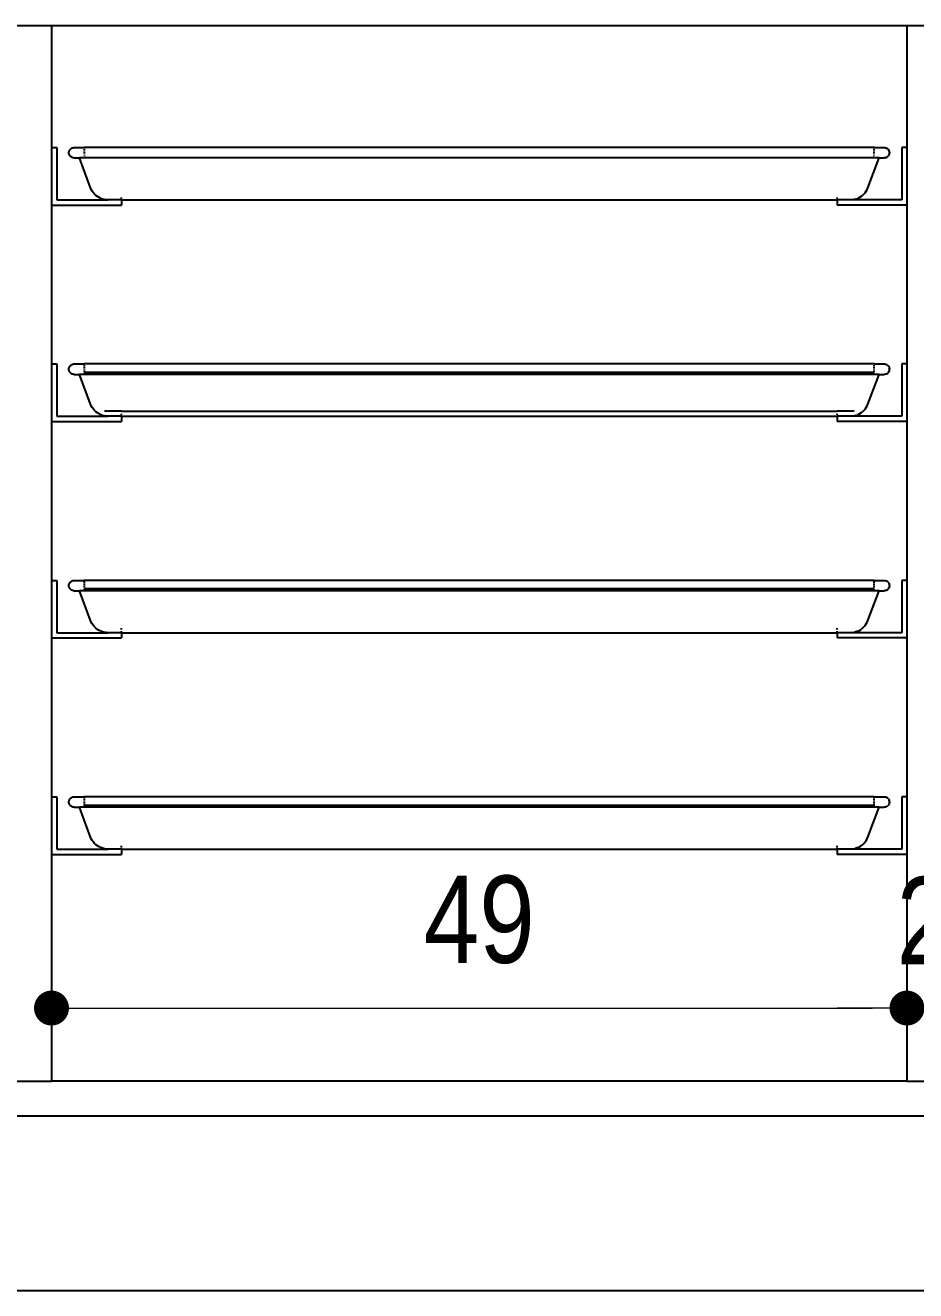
# Model space of a CAD drawing. Header units: millimetres. Extents: x 106699 to 122058, y 158555 to 162844.
# Drawn here: x 109887.2 to 109963.7, y 160819.6 to 160928.4 of the extents above; entities that cross this region are included whole.
import ezdxf

# ---------------------------------------------------------------- set-up
doc = ezdxf.new("R2010")
doc.units = ezdxf.units.MM
doc.layers.add('S2000-002 Çizgi', color=7, linetype='Continuous')
doc.styles.add('BE', font='ARIALN.TTF')
doc.dimstyles.new('Copy of BE-50', dxfattribs={"dimscale": 100, "dimtxt": 0.05, "dimasz": 0.02, "dimexe": 0.025, "dimexo": 0, "dimgap": 0.025, "dimtad": 1, "dimdec": 1, "dimrnd": 0.5, "dimdsep": 46, "dimtxsty": 'BE', "dimblk": 'DOT', "dimcen": 0.5, "dimdle": 0.025, "dimse1": 1, "dimse2": 1, "dimclrd": 256, "dimclre": 256, "dimclrt": 256, "dimadec": 0, "dimazin": 2, "dimtm": 1e-09, "dimtfac": 1, "dimtdec": 1, "dimtix": 1, "dimtmove": 2, "dimatfit": 0, "dimldrblk": 'DOT', "dimfxl": 0.5, "dimfxlon": 1, "dimtolj": 1, "dimlwd": 9, "dimlwe": 0, "dimarcsym": 0})

# ---------------------------------------------------------------- blocks, each defined once
blk = doc.blocks.new('_Dot')
at = {"color": 0, "linetype": 'ByBlock', "lineweight": -2}
blk.add_line((-0.5, 0), (-1, 0), dxfattribs=at)
at = {"color": 0, "linetype": 'ByBlock', "const_width": 0.5}
blk.add_lwpolyline([(-0.25, 0, 1), (0.25, 0, 1)], format="xyb", close=True, dxfattribs=at)
blk = doc.blocks.new('*D155')
at = {"layer": 'Defpoints', "color": 0, "transparency": 16777216}
for p in [(117206.692, 160535.594), (117157.692, 160531.398), (117206.692, 160531.398)]:
    blk.add_point(p, dxfattribs=at)
at = {"layer": 'S2000-002 Çizgi', "color": 134, "lineweight": 9, "true_color": 0x00a5a5, "transparency": 16777216}
blk.add_line((117159.692, 160535.594), (117204.692, 160535.594), dxfattribs=at)
at = {"layer": 'S2000-002 Çizgi', "color": 134, "lineweight": 9, "true_color": 0x00a5a5, "transparency": 16777216, "xscale": 2, "yscale": 2, "zscale": 2, "rotation": 180}
blk.add_blockref('_Dot', (117157.692, 160535.594), dxfattribs=at)
at = {"layer": 'S2000-002 Çizgi', "color": 134, "lineweight": 9, "true_color": 0x00a5a5, "transparency": 16777216, "xscale": 2, "yscale": 2, "zscale": 2}
blk.add_blockref('_Dot', (117206.692, 160535.594), dxfattribs=at)
at = {"layer": 'S2000-002 Çizgi', "color": 134, "true_color": 0x00a5a5, "transparency": 16777216, "insert": (117182.192, 160540.647), "char_height": 5, "attachment_point": 5, "style": 'BE'}
blk.add_mtext('\\A1;49', dxfattribs=at)
blk = doc.blocks.new('*D156')
at = {"layer": 'Defpoints', "color": 0, "transparency": 16777216}
for p in [(117208.692, 160535.594), (117208.692, 160535.594), (117206.692, 160531.398)]:
    blk.add_point(p, dxfattribs=at)
at = {"layer": 'S2000-002 Çizgi', "color": 134, "lineweight": 9, "true_color": 0x00a5a5, "transparency": 16777216}
for p, q in [((117204.692, 160535.594), (117202.692, 160535.594)), ((117206.692, 160535.594), (117208.692, 160535.594)), ((117210.692, 160535.594), (117212.692, 160535.594))]:
    blk.add_line(p, q, dxfattribs=at)
at = {"layer": 'S2000-002 Çizgi', "color": 134, "lineweight": 9, "true_color": 0x00a5a5, "transparency": 16777216, "xscale": 2, "yscale": 2, "zscale": 2}
blk.add_blockref('_Dot', (117206.692, 160535.594), dxfattribs=at)
at = {"layer": 'S2000-002 Çizgi', "color": 134, "lineweight": 9, "true_color": 0x00a5a5, "transparency": 16777216, "xscale": 2, "yscale": 2, "zscale": 2, "rotation": 180}
blk.add_blockref('_Dot', (117208.692, 160535.594), dxfattribs=at)
at = {"layer": 'S2000-002 Çizgi', "color": 134, "true_color": 0x00a5a5, "transparency": 16777216, "insert": (117207.692, 160540.604), "char_height": 5, "attachment_point": 5, "style": 'BE'}
blk.add_mtext('\\A1;2', dxfattribs=at)
blk = doc.blocks.new('BB')
for p, q in [((117155.692, 160591.898), (117157.692, 160591.898)), ((117157.692, 160591.898), (117206.692, 160591.898)), ((117157.692, 160591.898), (117157.692, 160584.898)), ((117206.692, 160591.898), (117208.692, 160591.898)), ((117206.692, 160591.898), (117206.692, 160584.898)), ((117157.692, 160584.898), (117157.992, 160584.898)), ((117157.692, 160584.898), (117157.692, 160581.598)), ((117157.992, 160584.898), (117157.992, 160581.898)), ((117158.692, 160584.598), (117158.694, 160584.637)), ((117158.694, 160584.637), (117158.702, 160584.676)), ((117158.702, 160584.676), (117158.714, 160584.713)), ((117158.714, 160584.713), (117158.732, 160584.748)), ((117158.732, 160584.748), (117158.754, 160584.781)), ((117158.754, 160584.781), (117158.779, 160584.81)), ((117158.779, 160584.81), (117158.809, 160584.836)), ((117158.809, 160584.836), (117158.842, 160584.858)), ((117158.842, 160584.858), (117158.877, 160584.875)), ((117158.877, 160584.875), (117158.914, 160584.888)), ((117158.914, 160584.888), (117158.952, 160584.896)), ((117158.952, 160584.896), (117158.992, 160584.898)), ((117158.992, 160584.898), (117159.57, 160584.898)), ((117204.813, 160584.898), (117159.57, 160584.898)), ((117159.57, 160584.898), (117159.57, 160584.836)), ((117159.57, 160584.81), (117159.57, 160584.748)), ((117159.57, 160584.713), (117159.57, 160584.676)), ((117159.57, 160584.637), (117159.57, 160584.598)), ((117204.813, 160584.836), (117204.813, 160584.898)), ((117204.813, 160584.898), (117205.392, 160584.898)), ((117204.813, 160584.748), (117204.813, 160584.81)), ((117204.813, 160584.676), (117204.813, 160584.713)), ((117204.813, 160584.598), (117204.813, 160584.637)), ((117205.392, 160584.898), (117205.431, 160584.896)), ((117205.431, 160584.896), (117205.469, 160584.888)), ((117205.469, 160584.888), (117205.506, 160584.875)), ((117205.506, 160584.875), (117205.542, 160584.858)), ((117205.542, 160584.858), (117205.574, 160584.836)), ((117205.604, 160584.81), (117205.574, 160584.836)), ((117205.604, 160584.81), (117205.63, 160584.781)), ((117205.63, 160584.781), (117205.651, 160584.748)), ((117205.669, 160584.713), (117205.651, 160584.748)), ((117205.669, 160584.713), (117205.681, 160584.676)), ((117205.689, 160584.637), (117205.681, 160584.676)), ((117205.689, 160584.637), (117205.692, 160584.598)), ((117206.692, 160584.898), (117206.392, 160584.898)), ((117206.392, 160584.898), (117206.392, 160581.898)), ((117206.692, 160584.898), (117206.692, 160581.598)), ((117158.694, 160584.559), (117158.692, 160584.598)), ((117158.702, 160584.52), (117158.694, 160584.559)), ((117158.714, 160584.483), (117158.702, 160584.52)), ((117158.732, 160584.448), (117158.714, 160584.483)), ((117158.754, 160584.415), (117158.732, 160584.448)), ((117158.779, 160584.386), (117158.754, 160584.415)), ((117158.809, 160584.36), (117158.779, 160584.386)), ((117158.842, 160584.338), (117158.809, 160584.36)), ((117158.877, 160584.321), (117158.842, 160584.338)), ((117158.914, 160584.308), (117158.877, 160584.321)), ((117158.952, 160584.301), (117158.914, 160584.308)), ((117158.992, 160584.298), (117158.952, 160584.301)), ((117158.992, 160584.298), (117159.289, 160584.298)), ((117159.93, 160582.593), (117159.289, 160584.298)), ((117159.61, 160584.298), (117159.289, 160584.298)), ((117159.57, 160584.559), (117159.57, 160584.52)), ((117159.57, 160584.448), (117159.57, 160584.415)), ((117159.577, 160584.386), (117159.595, 160584.338)), ((117159.606, 160584.308), (117159.61, 160584.298)), ((117204.773, 160584.298), (117159.61, 160584.298)), ((117204.453, 160582.593), (117205.094, 160584.298)), ((117204.773, 160584.298), (117204.777, 160584.308)), ((117205.094, 160584.298), (117204.773, 160584.298)), ((117204.789, 160584.338), (117204.806, 160584.386)), ((117204.813, 160584.52), (117204.813, 160584.559)), ((117204.813, 160584.415), (117204.813, 160584.448)), ((117205.094, 160584.298), (117205.392, 160584.298)), ((117205.431, 160584.301), (117205.392, 160584.298)), ((117205.469, 160584.308), (117205.431, 160584.301)), ((117205.469, 160584.308), (117205.506, 160584.321)), ((117205.506, 160584.321), (117205.542, 160584.338)), ((117205.574, 160584.36), (117205.542, 160584.338)), ((117205.604, 160584.386), (117205.574, 160584.36)), ((117205.604, 160584.386), (117205.63, 160584.415)), ((117205.651, 160584.448), (117205.63, 160584.415)), ((117205.651, 160584.448), (117205.669, 160584.483)), ((117205.669, 160584.483), (117205.681, 160584.52)), ((117205.689, 160584.559), (117205.681, 160584.52)), ((117205.689, 160584.559), (117205.692, 160584.598)), ((117159.973, 160582.494), (117159.93, 160582.593)), ((117160.026, 160582.399), (117159.973, 160582.494)), ((117204.357, 160582.399), (117204.41, 160582.494)), ((117204.41, 160582.494), (117204.453, 160582.593)), ((117157.992, 160581.898), (117160.934, 160581.898)), ((117160.088, 160582.311), (117160.026, 160582.399)), ((117160.159, 160582.229), (117160.088, 160582.311)), ((117160.238, 160582.155), (117160.159, 160582.229)), ((117160.324, 160582.089), (117160.238, 160582.155)), ((117160.415, 160582.032), (117160.324, 160582.089)), ((117160.513, 160581.984), (117160.415, 160582.032)), ((117160.614, 160581.947), (117160.513, 160581.984)), ((117160.719, 160581.92), (117160.614, 160581.947)), ((117160.826, 160581.904), (117160.719, 160581.92)), ((117160.934, 160581.898), (117160.826, 160581.904)), ((117161.692, 160581.898), (117160.934, 160581.898)), ((117161.692, 160581.984), (117161.692, 160582.032)), ((117161.692, 160581.898), (117161.692, 160581.947)), ((117161.692, 160581.898), (117202.692, 160581.898)), ((117161.692, 160581.898), (117161.692, 160581.598)), ((117202.692, 160581.984), (117202.692, 160582.032)), ((117202.692, 160581.898), (117202.692, 160581.947)), ((117202.692, 160581.898), (117202.692, 160581.598)), ((117203.449, 160581.898), (117202.692, 160581.898)), ((117203.557, 160581.904), (117203.449, 160581.898)), ((117206.392, 160581.898), (117203.449, 160581.898)), ((117203.664, 160581.92), (117203.557, 160581.904)), ((117203.769, 160581.947), (117203.664, 160581.92)), ((117203.769, 160581.947), (117203.87, 160581.984)), ((117203.968, 160582.032), (117203.87, 160581.984)), ((117203.968, 160582.032), (117204.06, 160582.089)), ((117204.06, 160582.089), (117204.145, 160582.155)), ((117204.145, 160582.155), (117204.224, 160582.229)), ((117204.224, 160582.229), (117204.295, 160582.311)), ((117204.295, 160582.311), (117204.357, 160582.399)), ((117157.692, 160581.598), (117161.692, 160581.598)), ((117157.692, 160581.598), (117157.692, 160572.498)), ((117206.692, 160581.598), (117202.692, 160581.598)), ((117206.692, 160581.598), (117206.692, 160572.498)), ((117157.692, 160572.498), (117157.992, 160572.498)), ((117157.692, 160572.498), (117157.692, 160569.198)), ((117157.992, 160572.498), (117157.992, 160569.498)), ((117158.694, 160572.237), (117158.702, 160572.276)), ((117158.702, 160572.276), (117158.714, 160572.313)), ((117158.714, 160572.313), (117158.732, 160572.348)), ((117158.732, 160572.348), (117158.754, 160572.381)), ((117158.754, 160572.381), (117158.779, 160572.41)), ((117158.779, 160572.41), (117158.809, 160572.436)), ((117158.809, 160572.436), (117158.842, 160572.458)), ((117158.842, 160572.458), (117158.877, 160572.475)), ((117158.877, 160572.475), (117158.914, 160572.488)), ((117158.914, 160572.488), (117158.952, 160572.496)), ((117158.952, 160572.496), (117158.992, 160572.498)), ((117158.992, 160572.498), (117159.57, 160572.498)), ((117204.813, 160572.498), (117159.57, 160572.498)), ((117159.57, 160572.498), (117159.57, 160572.458)), ((117159.57, 160572.436), (117159.57, 160572.381)), ((117159.57, 160572.348), (117159.57, 160572.276)), ((117204.813, 160572.458), (117204.813, 160572.498)), ((117204.813, 160572.498), (117205.392, 160572.498)), ((117204.813, 160572.381), (117204.813, 160572.436)), ((117204.813, 160572.276), (117204.813, 160572.348)), ((117205.392, 160572.498), (117205.431, 160572.496)), ((117205.431, 160572.496), (117205.469, 160572.488)), ((117205.469, 160572.488), (117205.506, 160572.475)), ((117205.506, 160572.475), (117205.542, 160572.458)), ((117205.574, 160572.436), (117205.542, 160572.458)), ((117205.574, 160572.436), (117205.604, 160572.41)), ((117205.604, 160572.41), (117205.63, 160572.381)), ((117205.651, 160572.348), (117205.63, 160572.381)), ((117205.651, 160572.348), (117205.669, 160572.313)), ((117205.669, 160572.313), (117205.681, 160572.276)), ((117205.689, 160572.237), (117205.681, 160572.276)), ((117206.692, 160572.498), (117206.392, 160572.498)), ((117206.392, 160572.498), (117206.392, 160569.498)), ((117206.692, 160572.498), (117206.692, 160569.198)), ((117158.692, 160572.198), (117158.694, 160572.237)), ((117158.694, 160572.159), (117158.692, 160572.198)), ((117158.702, 160572.12), (117158.694, 160572.159)), ((117158.714, 160572.083), (117158.702, 160572.12)), ((117158.732, 160572.048), (117158.714, 160572.083)), ((117158.754, 160572.015), (117158.732, 160572.048)), ((117158.779, 160571.986), (117158.754, 160572.015)), ((117158.809, 160571.96), (117158.779, 160571.986)), ((117158.842, 160571.938), (117158.809, 160571.96)), ((117158.877, 160571.921), (117158.842, 160571.938)), ((117158.914, 160571.908), (117158.877, 160571.921)), ((117158.952, 160571.901), (117158.914, 160571.908)), ((117158.992, 160571.898), (117158.952, 160571.901)), ((117158.992, 160571.898), (117159.289, 160571.898)), ((117159.93, 160570.193), (117159.289, 160571.898)), ((117159.61, 160571.898), (117159.289, 160571.898)), ((117159.57, 160572.237), (117159.57, 160572.198)), ((117159.57, 160572.159), (117159.57, 160572.12)), ((117159.57, 160572.083), (117159.57, 160572.048)), ((117159.57, 160572.015), (117159.57, 160572.004)), ((117204.813, 160572.004), (117159.57, 160572.004)), ((117159.57, 160572.004), (117159.586, 160571.96)), ((117159.595, 160571.938), (117159.61, 160571.898)), ((117204.773, 160571.898), (117159.61, 160571.898)), ((117204.453, 160570.193), (117205.094, 160571.898)), ((117204.773, 160571.898), (117204.789, 160571.938)), ((117205.094, 160571.898), (117204.773, 160571.898)), ((117204.797, 160571.96), (117204.813, 160572.004)), ((117204.813, 160572.198), (117204.813, 160572.237)), ((117204.813, 160572.12), (117204.813, 160572.159)), ((117204.813, 160572.048), (117204.813, 160572.083)), ((117204.813, 160572.004), (117204.813, 160572.015)), ((117205.094, 160571.898), (117205.392, 160571.898)), ((117205.431, 160571.901), (117205.392, 160571.898)), ((117205.469, 160571.908), (117205.431, 160571.901)), ((117205.506, 160571.921), (117205.469, 160571.908)), ((117205.542, 160571.938), (117205.506, 160571.921)), ((117205.542, 160571.938), (117205.574, 160571.96)), ((117205.604, 160571.986), (117205.574, 160571.96)), ((117205.63, 160572.015), (117205.604, 160571.986)), ((117205.63, 160572.015), (117205.651, 160572.048)), ((117205.669, 160572.083), (117205.651, 160572.048)), ((117205.669, 160572.083), (117205.681, 160572.12)), ((117205.689, 160572.159), (117205.681, 160572.12)), ((117205.689, 160572.237), (117205.692, 160572.198)), ((117205.689, 160572.159), (117205.692, 160572.198)), ((117159.973, 160570.094), (117159.93, 160570.193)), ((117204.41, 160570.094), (117204.453, 160570.193)), ((117157.992, 160569.498), (117160.934, 160569.498)), ((117160.026, 160569.999), (117159.973, 160570.094)), ((117160.088, 160569.911), (117160.026, 160569.999)), ((117160.159, 160569.829), (117160.088, 160569.911)), ((117160.238, 160569.755), (117160.159, 160569.829)), ((117160.324, 160569.689), (117160.238, 160569.755)), ((117160.415, 160569.632), (117160.324, 160569.689)), ((117160.513, 160569.584), (117160.415, 160569.632)), ((117160.614, 160569.547), (117160.513, 160569.584)), ((117160.719, 160569.52), (117160.614, 160569.547)), ((117160.826, 160569.504), (117160.719, 160569.52)), ((117160.72, 160569.829), (117160.779, 160569.814)), ((117160.779, 160569.814), (117160.856, 160569.802)), ((117160.934, 160569.498), (117160.826, 160569.504)), ((117160.856, 160569.802), (117160.934, 160569.798)), ((117161.692, 160569.798), (117160.934, 160569.798)), ((117161.692, 160569.498), (117160.934, 160569.498)), ((117161.692, 160569.798), (117202.692, 160569.798)), ((117161.692, 160569.755), (117161.692, 160569.798)), ((117161.692, 160569.584), (117161.692, 160569.632)), ((117161.692, 160569.498), (117161.692, 160569.547)), ((117161.692, 160569.498), (117202.692, 160569.498)), ((117161.692, 160569.498), (117161.692, 160569.198)), ((117202.692, 160569.755), (117202.692, 160569.798)), ((117203.449, 160569.798), (117202.692, 160569.798)), ((117202.692, 160569.584), (117202.692, 160569.632)), ((117202.692, 160569.498), (117202.692, 160569.547)), ((117202.692, 160569.498), (117202.692, 160569.198)), ((117203.449, 160569.498), (117202.692, 160569.498)), ((117203.449, 160569.798), (117203.527, 160569.802)), ((117203.557, 160569.504), (117203.449, 160569.498)), ((117206.392, 160569.498), (117203.449, 160569.498)), ((117203.527, 160569.802), (117203.604, 160569.814)), ((117203.664, 160569.52), (117203.557, 160569.504)), ((117203.604, 160569.814), (117203.663, 160569.829)), ((117203.769, 160569.547), (117203.664, 160569.52)), ((117203.769, 160569.547), (117203.87, 160569.584)), ((117203.968, 160569.632), (117203.87, 160569.584)), ((117203.968, 160569.632), (117204.06, 160569.689)), ((117204.06, 160569.689), (117204.145, 160569.755)), ((117204.224, 160569.829), (117204.145, 160569.755)), ((117204.224, 160569.829), (117204.295, 160569.911)), ((117204.295, 160569.911), (117204.357, 160569.999)), ((117204.357, 160569.999), (117204.41, 160570.094)), ((117157.692, 160569.198), (117161.692, 160569.198)), ((117157.692, 160569.198), (117157.692, 160560.098)), ((117206.692, 160569.198), (117202.692, 160569.198)), ((117206.692, 160569.198), (117206.692, 160560.098)), ((117157.692, 160560.098), (117157.992, 160560.098)), ((117157.692, 160560.098), (117157.692, 160556.798)), ((117157.992, 160560.098), (117157.992, 160557.098)), ((117158.732, 160559.948), (117158.754, 160559.981)), ((117158.754, 160559.981), (117158.779, 160560.01)), ((117158.779, 160560.01), (117158.809, 160560.036)), ((117158.809, 160560.036), (117158.842, 160560.058)), ((117158.842, 160560.058), (117158.877, 160560.075)), ((117158.877, 160560.075), (117158.914, 160560.088)), ((117158.914, 160560.088), (117158.952, 160560.096)), ((117158.952, 160560.096), (117158.992, 160560.098)), ((117158.992, 160560.098), (117159.57, 160560.098)), ((117204.813, 160560.098), (117159.57, 160560.098)), ((117159.57, 160560.098), (117159.57, 160560.058)), ((117159.57, 160560.036), (117159.57, 160559.981)), ((117204.813, 160560.058), (117204.813, 160560.098)), ((117204.813, 160560.098), (117205.392, 160560.098)), ((117204.813, 160559.981), (117204.813, 160560.036)), ((117205.392, 160560.098), (117205.431, 160560.096)), ((117205.431, 160560.096), (117205.469, 160560.088)), ((117205.469, 160560.088), (117205.506, 160560.075)), ((117205.506, 160560.075), (117205.542, 160560.058)), ((117205.574, 160560.036), (117205.542, 160560.058)), ((117205.574, 160560.036), (117205.604, 160560.01)), ((117205.604, 160560.01), (117205.63, 160559.981)), ((117205.651, 160559.948), (117205.63, 160559.981)), ((117206.692, 160560.098), (117206.392, 160560.098)), ((117206.392, 160560.098), (117206.392, 160557.098)), ((117206.692, 160560.098), (117206.692, 160556.798)), ((117158.692, 160559.798), (117158.694, 160559.837)), ((117158.694, 160559.759), (117158.692, 160559.798)), ((117158.694, 160559.837), (117158.702, 160559.876)), ((117158.702, 160559.72), (117158.694, 160559.759)), ((117158.702, 160559.876), (117158.714, 160559.913)), ((117158.714, 160559.683), (117158.702, 160559.72)), ((117158.714, 160559.913), (117158.732, 160559.948)), ((117158.732, 160559.648), (117158.714, 160559.683)), ((117158.754, 160559.615), (117158.732, 160559.648)), ((117158.779, 160559.586), (117158.754, 160559.615)), ((117158.809, 160559.56), (117158.779, 160559.586)), ((117158.842, 160559.538), (117158.809, 160559.56)), ((117158.877, 160559.521), (117158.842, 160559.538)), ((117158.914, 160559.508), (117158.877, 160559.521)), ((117158.952, 160559.501), (117158.914, 160559.508)), ((117158.992, 160559.498), (117158.952, 160559.501)), ((117158.992, 160559.498), (117159.289, 160559.498)), ((117159.93, 160557.793), (117159.289, 160559.498)), ((117159.61, 160559.498), (117159.289, 160559.498)), ((117159.57, 160559.948), (117159.57, 160559.913)), ((117159.57, 160559.876), (117159.57, 160559.837)), ((117159.57, 160559.798), (117159.57, 160559.72)), ((117159.57, 160559.683), (117159.57, 160559.648)), ((117159.57, 160559.615), (117159.57, 160559.604)), ((117204.813, 160559.604), (117159.57, 160559.604)), ((117159.57, 160559.604), (117159.586, 160559.56)), ((117159.595, 160559.538), (117159.61, 160559.498)), ((117204.773, 160559.498), (117159.61, 160559.498)), ((117204.453, 160557.793), (117205.094, 160559.498)), ((117204.773, 160559.498), (117204.789, 160559.538)), ((117205.094, 160559.498), (117204.773, 160559.498)), ((117204.797, 160559.56), (117204.813, 160559.604)), ((117204.813, 160559.913), (117204.813, 160559.948)), ((117204.813, 160559.837), (117204.813, 160559.876)), ((117204.813, 160559.72), (117204.813, 160559.798)), ((117204.813, 160559.648), (117204.813, 160559.683)), ((117204.813, 160559.604), (117204.813, 160559.615)), ((117205.094, 160559.498), (117205.392, 160559.498)), ((117205.431, 160559.501), (117205.392, 160559.498)), ((117205.469, 160559.508), (117205.431, 160559.501)), ((117205.506, 160559.521), (117205.469, 160559.508)), ((117205.542, 160559.538), (117205.506, 160559.521)), ((117205.542, 160559.538), (117205.574, 160559.56)), ((117205.604, 160559.586), (117205.574, 160559.56)), ((117205.63, 160559.615), (117205.604, 160559.586)), ((117205.63, 160559.615), (117205.651, 160559.648)), ((117205.651, 160559.948), (117205.669, 160559.913)), ((117205.669, 160559.683), (117205.651, 160559.648)), ((117205.681, 160559.876), (117205.669, 160559.913)), ((117205.669, 160559.683), (117205.681, 160559.72)), ((117205.681, 160559.876), (117205.689, 160559.837)), ((117205.689, 160559.759), (117205.681, 160559.72)), ((117205.692, 160559.798), (117205.689, 160559.837)), ((117205.692, 160559.798), (117205.689, 160559.759)), ((117159.973, 160557.694), (117159.93, 160557.793)), ((117204.41, 160557.694), (117204.453, 160557.793)), ((117157.992, 160557.098), (117160.934, 160557.098)), ((117160.026, 160557.599), (117159.973, 160557.694)), ((117160.088, 160557.511), (117160.026, 160557.599)), ((117160.159, 160557.429), (117160.088, 160557.511)), ((117160.238, 160557.355), (117160.159, 160557.429)), ((117160.324, 160557.289), (117160.238, 160557.355)), ((117160.415, 160557.232), (117160.324, 160557.289)), ((117160.513, 160557.184), (117160.415, 160557.232)), ((117160.614, 160557.147), (117160.513, 160557.184)), ((117160.719, 160557.12), (117160.614, 160557.147)), ((117160.826, 160557.104), (117160.719, 160557.12)), ((117160.934, 160557.098), (117160.826, 160557.104)), ((117161.692, 160557.098), (117160.934, 160557.098)), ((117161.692, 160557.289), (117161.692, 160557.355)), ((117161.692, 160557.12), (117161.692, 160557.184)), ((117161.692, 160557.098), (117161.692, 160557.104)), ((117161.692, 160557.098), (117202.692, 160557.098)), ((117161.692, 160557.098), (117161.692, 160556.798)), ((117202.692, 160557.289), (117202.692, 160557.355)), ((117202.692, 160557.12), (117202.692, 160557.184)), ((117202.692, 160557.098), (117202.692, 160557.104)), ((117202.692, 160557.098), (117202.692, 160556.798)), ((117203.449, 160557.098), (117202.692, 160557.098)), ((117203.557, 160557.104), (117203.449, 160557.098)), ((117206.392, 160557.098), (117203.449, 160557.098)), ((117203.557, 160557.104), (117203.664, 160557.12)), ((117203.769, 160557.147), (117203.664, 160557.12)), ((117203.87, 160557.184), (117203.769, 160557.147)), ((117203.87, 160557.184), (117203.968, 160557.232)), ((117203.968, 160557.232), (117204.06, 160557.289)), ((117204.145, 160557.355), (117204.06, 160557.289)), ((117204.145, 160557.355), (117204.224, 160557.429)), ((117204.224, 160557.429), (117204.295, 160557.511)), ((117204.295, 160557.511), (117204.357, 160557.599)), ((117204.357, 160557.599), (117204.41, 160557.694)), ((117157.692, 160556.798), (117161.692, 160556.798)), ((117157.692, 160556.798), (117157.692, 160547.698)), ((117206.692, 160556.798), (117202.692, 160556.798)), ((117206.692, 160556.798), (117206.692, 160547.698)), ((117157.692, 160547.698), (117157.992, 160547.698)), ((117157.692, 160547.698), (117157.692, 160544.398)), ((117157.992, 160547.698), (117157.992, 160544.698)), ((117158.779, 160547.61), (117158.809, 160547.636)), ((117158.809, 160547.636), (117158.842, 160547.658)), ((117158.842, 160547.658), (117158.877, 160547.675)), ((117158.877, 160547.675), (117158.914, 160547.688)), ((117158.914, 160547.688), (117158.952, 160547.696)), ((117158.952, 160547.696), (117158.992, 160547.698)), ((117158.992, 160547.698), (117159.57, 160547.698)), ((117204.813, 160547.698), (117159.57, 160547.698)), ((117159.57, 160547.698), (117159.57, 160547.675)), ((117159.57, 160547.658), (117159.57, 160547.61)), ((117204.813, 160547.675), (117204.813, 160547.698)), ((117204.813, 160547.698), (117205.392, 160547.698)), ((117204.813, 160547.61), (117204.813, 160547.658)), ((117205.392, 160547.698), (117205.431, 160547.696)), ((117205.431, 160547.696), (117205.469, 160547.688)), ((117205.469, 160547.688), (117205.506, 160547.675)), ((117205.542, 160547.658), (117205.506, 160547.675)), ((117205.542, 160547.658), (117205.574, 160547.636)), ((117205.574, 160547.636), (117205.604, 160547.61)), ((117206.692, 160547.698), (117206.392, 160547.698)), ((117206.392, 160547.698), (117206.392, 160544.698)), ((117206.692, 160547.698), (117206.692, 160544.398)), ((117158.692, 160547.398), (117158.694, 160547.437)), ((117158.694, 160547.359), (117158.692, 160547.398)), ((117158.694, 160547.437), (117158.702, 160547.476)), ((117158.702, 160547.32), (117158.694, 160547.359)), ((117158.702, 160547.476), (117158.714, 160547.513)), ((117158.714, 160547.283), (117158.702, 160547.32)), ((117158.714, 160547.513), (117158.732, 160547.548)), ((117158.732, 160547.248), (117158.714, 160547.283)), ((117158.732, 160547.548), (117158.754, 160547.581)), ((117158.754, 160547.215), (117158.732, 160547.248)), ((117158.754, 160547.581), (117158.779, 160547.61)), ((117158.779, 160547.186), (117158.754, 160547.215)), ((117158.809, 160547.16), (117158.779, 160547.186)), ((117158.842, 160547.138), (117158.809, 160547.16)), ((117158.877, 160547.121), (117158.842, 160547.138)), ((117158.914, 160547.108), (117158.877, 160547.121)), ((117158.952, 160547.101), (117158.914, 160547.108)), ((117158.992, 160547.098), (117158.952, 160547.101)), ((117158.992, 160547.098), (117159.289, 160547.098)), ((117159.93, 160545.393), (117159.289, 160547.098)), ((117159.61, 160547.098), (117159.289, 160547.098)), ((117159.57, 160547.581), (117159.57, 160547.513)), ((117159.57, 160547.476), (117159.57, 160547.437)), ((117159.57, 160547.398), (117159.57, 160547.359)), ((117159.57, 160547.32), (117159.57, 160547.283)), ((117159.57, 160547.248), (117159.57, 160547.204)), ((117204.813, 160547.204), (117159.57, 160547.204)), ((117159.57, 160547.204), (117159.577, 160547.186)), ((117159.586, 160547.16), (117159.61, 160547.098)), ((117204.773, 160547.098), (117159.61, 160547.098)), ((117204.453, 160545.393), (117205.094, 160547.098)), ((117204.773, 160547.098), (117204.797, 160547.16)), ((117205.094, 160547.098), (117204.773, 160547.098)), ((117204.806, 160547.186), (117204.813, 160547.204)), ((117204.813, 160547.513), (117204.813, 160547.581)), ((117204.813, 160547.437), (117204.813, 160547.476)), ((117204.813, 160547.359), (117204.813, 160547.398)), ((117204.813, 160547.283), (117204.813, 160547.32)), ((117204.813, 160547.204), (117204.813, 160547.248)), ((117205.094, 160547.098), (117205.392, 160547.098)), ((117205.431, 160547.101), (117205.392, 160547.098)), ((117205.469, 160547.108), (117205.431, 160547.101)), ((117205.506, 160547.121), (117205.469, 160547.108)), ((117205.542, 160547.138), (117205.506, 160547.121)), ((117205.574, 160547.16), (117205.542, 160547.138)), ((117205.574, 160547.16), (117205.604, 160547.186)), ((117205.63, 160547.581), (117205.604, 160547.61)), ((117205.63, 160547.215), (117205.604, 160547.186)), ((117205.63, 160547.581), (117205.651, 160547.548)), ((117205.651, 160547.248), (117205.63, 160547.215)), ((117205.651, 160547.548), (117205.669, 160547.513)), ((117205.651, 160547.248), (117205.669, 160547.283)), ((117205.681, 160547.476), (117205.669, 160547.513)), ((117205.681, 160547.32), (117205.669, 160547.283)), ((117205.681, 160547.476), (117205.689, 160547.437)), ((117205.681, 160547.32), (117205.689, 160547.359)), ((117205.692, 160547.398), (117205.689, 160547.437)), ((117205.692, 160547.398), (117205.689, 160547.359)), ((117159.973, 160545.294), (117159.93, 160545.393)), ((117160.026, 160545.199), (117159.973, 160545.294)), ((117160.088, 160545.111), (117160.026, 160545.199)), ((117160.159, 160545.029), (117160.088, 160545.111)), ((117160.238, 160544.955), (117160.159, 160545.029)), ((117160.324, 160544.889), (117160.238, 160544.955)), ((117160.415, 160544.832), (117160.324, 160544.889)), ((117160.513, 160544.784), (117160.415, 160544.832)), ((117160.614, 160544.747), (117160.513, 160544.784)), ((117160.719, 160544.72), (117160.614, 160544.747)), ((117161.692, 160544.832), (117161.692, 160544.889)), ((117161.692, 160544.747), (117161.692, 160544.784)), ((117202.692, 160544.832), (117202.692, 160544.889)), ((117202.692, 160544.747), (117202.692, 160544.784)), ((117203.664, 160544.72), (117203.769, 160544.747)), ((117203.87, 160544.784), (117203.769, 160544.747)), ((117203.87, 160544.784), (117203.968, 160544.832)), ((117204.06, 160544.889), (117203.968, 160544.832)), ((117204.06, 160544.889), (117204.145, 160544.955)), ((117204.145, 160544.955), (117204.224, 160545.029)), ((117204.224, 160545.029), (117204.295, 160545.111)), ((117204.295, 160545.111), (117204.357, 160545.199)), ((117204.357, 160545.199), (117204.41, 160545.294)), ((117204.41, 160545.294), (117204.453, 160545.393)), ((117157.692, 160544.398), (117161.692, 160544.398)), ((117157.692, 160544.398), (117157.692, 160531.398)), ((117157.992, 160544.698), (117160.934, 160544.698)), ((117160.826, 160544.704), (117160.719, 160544.72)), ((117160.934, 160544.698), (117160.826, 160544.704)), ((117161.692, 160544.698), (117160.934, 160544.698)), ((117161.692, 160544.698), (117161.692, 160544.72)), ((117161.692, 160544.698), (117202.692, 160544.698)), ((117161.692, 160544.698), (117161.692, 160544.398)), ((117202.692, 160544.698), (117202.692, 160544.72)), ((117202.692, 160544.698), (117202.692, 160544.398)), ((117203.449, 160544.698), (117202.692, 160544.698)), ((117206.692, 160544.398), (117202.692, 160544.398)), ((117203.557, 160544.704), (117203.449, 160544.698)), ((117206.392, 160544.698), (117203.449, 160544.698)), ((117203.664, 160544.72), (117203.557, 160544.704)), ((117206.692, 160544.398), (117206.692, 160531.398)), ((117155.692, 160531.398), (117157.692, 160531.398)), ((117206.692, 160531.398), (117157.692, 160531.398)), ((117206.692, 160531.398), (117208.692, 160531.398)), ((117311.692, 160529.398), (117104.592, 160529.398)), ((117311.692, 160519.398), (116899.692, 160519.398))]:
    blk.add_line(p, q)
at = {"layer": 'S2000-002 Çizgi'}
for base, p1, p2, picture, middle in [((117206.692, 160535.594), (117157.692, 160531.398), (117206.692, 160531.398), '*D155', (117182.192, 160540.647)), ((117208.692, 160535.594), (117206.692, 160531.398), (117208.692, 160535.594), '*D156', (117207.692, 160540.604))]:
    dim = blk.add_linear_dim(base=base, p1=p1, p2=p2, dimstyle='Copy of BE-50', dxfattribs=at)
    dim.commit()
    dim.dimension.update_dxf_attribs({"geometry": picture, "text_midpoint": middle})

msp = doc.modelspace()

# ---------------------------------------------------------------- block references
at = {"layer": 'S2000-002 Çizgi', "xscale": 1.5, "yscale": 1.5, "zscale": 1.5}
msp.add_blockref('BB', (-65847.07, -79959.46), dxfattribs=at)

doc.saveas('drawing.dxf')
